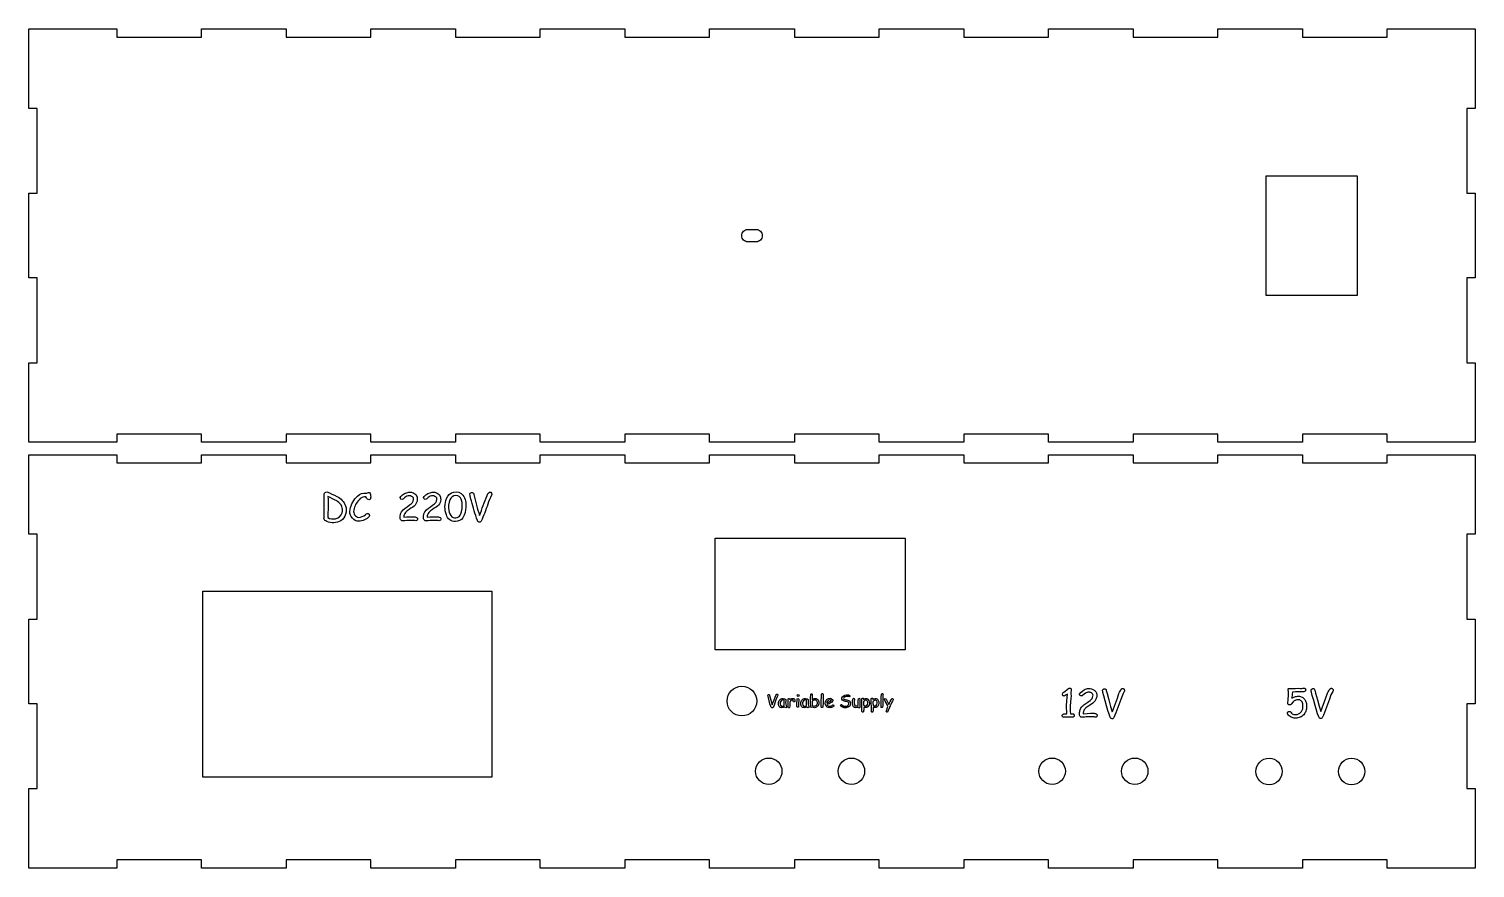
# Model space of a CAD drawing. Extents: x -478 to 225, y -249 to 254.
# Drawn here: x -478 to -128, y -249.2 to -46.2 of the extents above; entities that cross this region are included whole.
import ezdxf

# ---------------------------------------------------------------- set-up
doc = ezdxf.new("R2010")
doc.units = 0
doc.layers.add('Default_Layer', color=18, linetype='CONTINUOUS')

msp = doc.modelspace()

# ---------------------------------------------------------------- linework, layer by layer
at = {"layer": 'Default_Layer'}
for points in [[(-478, -146.24), (-478, -126.99), (-476, -126.99), (-476, -106.49), (-478, -106.49), (-478, -85.99), (-476, -85.99), (-476, -65.49), (-478, -65.49), (-478, -46.24), (-456.75, -46.24), (-456.75, -48.24), (-436.25, -48.24), (-436.25, -46.24), (-415.75, -46.24), (-415.75, -48.24), (-395.25, -48.24), (-395.25, -46.24), (-374.75, -46.24), (-374.75, -48.24), (-354.25, -48.24), (-354.25, -46.24), (-333.75, -46.24), (-333.75, -48.24), (-313.25, -48.24), (-313.25, -46.24), (-292.75, -46.24), (-292.75, -48.24), (-272.25, -48.24), (-272.25, -46.24), (-251.75, -46.24), (-251.75, -48.24), (-231.25, -48.24), (-231.25, -46.24), (-210.75, -46.24), (-210.75, -48.24), (-190.25, -48.24), (-190.25, -46.24), (-169.75, -46.24), (-169.75, -48.24), (-149.25, -48.24), (-149.25, -46.24), (-128, -46.24), (-128, -65.49), (-130, -65.49), (-130, -85.99), (-128, -85.99), (-128, -106.49), (-130, -106.49), (-130, -126.99), (-128, -126.99), (-128, -146.24), (-149.25, -146.24), (-149.25, -144.24), (-169.75, -144.24), (-169.75, -146.24), (-190.25, -146.24), (-190.25, -144.24), (-210.75, -144.24), (-210.75, -146.24), (-231.25, -146.24), (-231.25, -144.24), (-251.75, -144.24), (-251.75, -146.24), (-272.25, -146.24), (-272.25, -144.24), (-292.75, -144.24), (-292.75, -146.24), (-313.25, -146.24), (-313.25, -144.24), (-333.75, -144.24), (-333.75, -146.24), (-354.25, -146.24), (-354.25, -144.24), (-374.75, -144.24), (-374.75, -146.24), (-395.25, -146.24), (-395.25, -144.24), (-415.75, -144.24), (-415.75, -146.24), (-436.25, -146.24), (-436.25, -144.24), (-456.75, -144.24), (-456.75, -146.24), (-478, -146.24)], [(-178.54, -110.74), (-178.54, -81.74), (-156.54, -81.74), (-156.54, -110.74), (-178.54, -110.74)], [(-478, -249.24), (-478, -229.99), (-476, -229.99), (-476, -209.49), (-478, -209.49), (-478, -188.99), (-476, -188.99), (-476, -168.49), (-478, -168.49), (-478, -149.24), (-456.75, -149.24), (-456.75, -151.24), (-436.25, -151.24), (-436.25, -149.24), (-415.75, -149.24), (-415.75, -151.24), (-395.25, -151.24), (-395.25, -149.24), (-374.75, -149.24), (-374.75, -151.24), (-354.25, -151.24), (-354.25, -149.24), (-333.75, -149.24), (-333.75, -151.24), (-313.25, -151.24), (-313.25, -149.24), (-292.75, -149.24), (-292.75, -151.24), (-272.25, -151.24), (-272.25, -149.24), (-251.75, -149.24), (-251.75, -151.24), (-231.25, -151.24), (-231.25, -149.24), (-210.75, -149.24), (-210.75, -151.24), (-190.25, -151.24), (-190.25, -149.24), (-169.75, -149.24), (-169.75, -151.24), (-149.25, -151.24), (-149.25, -149.24), (-128, -149.24), (-128, -168.49), (-130, -168.49), (-130, -188.99), (-128, -188.99), (-128, -209.49), (-130, -209.49), (-130, -229.99), (-128, -229.99), (-128, -249.24), (-149.25, -249.24), (-149.25, -247.24), (-169.75, -247.24), (-169.75, -249.24), (-190.25, -249.24), (-190.25, -247.24), (-210.75, -247.24), (-210.75, -249.24), (-231.25, -249.24), (-231.25, -247.24), (-251.75, -247.24), (-251.75, -249.24), (-272.25, -249.24), (-272.25, -247.24), (-292.75, -247.24), (-292.75, -249.24), (-313.25, -249.24), (-313.25, -247.24), (-333.75, -247.24), (-333.75, -249.24), (-354.25, -249.24), (-354.25, -247.24), (-374.75, -247.24), (-374.75, -249.24), (-395.25, -249.24), (-395.25, -247.24), (-415.75, -247.24), (-415.75, -249.24), (-436.25, -249.24), (-436.25, -247.24), (-456.75, -247.24), (-456.75, -249.24), (-478, -249.24)], [(-311.94, -196.46), (-311.94, -169.46), (-265.94, -169.46), (-265.94, -196.46), (-311.94, -196.46)], [(-435.94, -227.24), (-435.94, -182.24), (-365.94, -182.24), (-365.94, -227.24), (-435.94, -227.24)], [(-435.94, -227.24), (-435.94, -182.24), (-365.94, -182.24), (-365.94, -227.24), (-435.94, -227.24)], [(-435.94, -227.24), (-435.94, -182.24), (-365.94, -182.24), (-365.94, -227.24), (-435.94, -227.24)], [(-225.44, -212.76), (-226.34, -212.76), (-227.24, -212.75), (-227.51, -212.74), (-227.68, -212.71), (-227.78, -212.66), (-227.85, -212.58), (-227.9, -212.49), (-227.91, -212.37), (-227.9, -212.26), (-227.87, -212.17), (-227.81, -212.09), (-227.73, -212.02), (-227.63, -211.97), (-227.51, -211.94), (-227.37, -211.92), (-227.2, -211.91), (-226.98, -211.91), (-226.8, -211.92), (-226.84, -211.28), (-226.88, -210.64), (-226.85, -209.92), (-226.77, -208.9), (-226.7, -207.89), (-226.68, -207.15), (-226.95, -207.36), (-227.17, -207.5), (-227.34, -207.59), (-227.45, -207.62), (-227.54, -207.61), (-227.62, -207.59), (-227.7, -207.54), (-227.77, -207.48), (-227.82, -207.41), (-227.86, -207.34), (-227.89, -207.26), (-227.9, -207.17), (-227.87, -207.06), (-227.8, -206.94), (-227.68, -206.8), (-227.51, -206.66), (-227.21, -206.43), (-226.82, -206.11), (-226.62, -205.93), (-226.43, -205.8), (-226.24, -205.73), (-226.06, -205.7), (-225.93, -205.72), (-225.83, -205.79), (-225.77, -205.9), (-225.75, -206.05), (-225.78, -206.36), (-225.81, -206.67), (-225.8, -207.12), (-225.78, -207.57), (-225.8, -208.22), (-225.89, -209.11), (-225.97, -210.01), (-225.99, -210.64), (-225.96, -211.28), (-225.92, -211.9), (-225.44, -211.89), (-225.35, -211.9), (-225.27, -211.92), (-225.2, -211.96), (-225.13, -212.01), (-225.08, -212.08), (-225.04, -212.15), (-225.01, -212.23), (-225, -212.32), (-225.01, -212.41), (-225.04, -212.49), (-225.08, -212.57), (-225.13, -212.63), (-225.2, -212.69), (-225.27, -212.72), (-225.35, -212.75), (-225.44, -212.76)], [(-219.9, -212.76), (-220.04, -212.74), (-220.22, -212.69), (-220.4, -212.64), (-220.53, -212.62), (-221.23, -212.65), (-221.92, -212.67), (-222.14, -212.69), (-222.45, -212.72), (-222.75, -212.75), (-222.97, -212.76), (-223.11, -212.75), (-223.25, -212.73), (-223.4, -212.71), (-223.51, -212.65), (-223.6, -212.56), (-223.66, -212.43), (-223.7, -212.21), (-223.72, -211.88), (-223.71, -211.63), (-223.68, -211.38), (-223.64, -211.15), (-223.57, -210.93), (-223.49, -210.73), (-223.39, -210.53), (-223.28, -210.35), (-223.14, -210.19), (-222.96, -210.01), (-222.66, -209.77), (-221.73, -209.1), (-221.19, -208.71), (-221, -208.55), (-220.86, -208.41), (-220.69, -208.18), (-220.57, -207.94), (-220.5, -207.68), (-220.47, -207.39), (-220.5, -207.25), (-220.57, -207.12), (-220.69, -207), (-220.85, -206.88), (-221.01, -206.79), (-221.18, -206.73), (-221.34, -206.69), (-221.5, -206.68), (-221.7, -206.69), (-221.9, -206.73), (-222.1, -206.81), (-222.29, -206.91), (-222.93, -207.42), (-223.11, -207.54), (-223.18, -207.57), (-223.25, -207.57), (-223.45, -207.55), (-223.53, -207.52), (-223.6, -207.48), (-223.65, -207.43), (-223.68, -207.37), (-223.7, -207.29), (-223.71, -207.2), (-223.7, -207.1), (-223.67, -207.01), (-223.61, -206.92), (-223.54, -206.84), (-223.05, -206.41), (-222.83, -206.25), (-222.62, -206.12), (-222.35, -205.98), (-222.07, -205.89), (-221.78, -205.83), (-221.5, -205.81), (-221.14, -205.83), (-220.8, -205.91), (-220.49, -206.03), (-220.19, -206.2), (-220.04, -206.32), (-219.91, -206.44), (-219.8, -206.58), (-219.71, -206.72), (-219.64, -206.86), (-219.59, -207.02), (-219.56, -207.18), (-219.55, -207.35), (-219.56, -207.58), (-219.58, -207.8), (-219.62, -208), (-219.68, -208.2), (-219.75, -208.39), (-219.84, -208.57), (-219.95, -208.75), (-220.08, -208.91), (-220.28, -209.12), (-220.53, -209.34), (-220.85, -209.58), (-221.23, -209.82), (-221.93, -210.29), (-222.17, -210.48), (-222.34, -210.63), (-222.46, -210.76), (-222.56, -210.9), (-222.65, -211.05), (-222.72, -211.21), (-222.77, -211.37), (-222.81, -211.53), (-222.83, -211.71), (-222.83, -211.89), (-221.9, -211.81), (-221.08, -211.77), (-220.53, -211.75), (-220.36, -211.76), (-220.2, -211.78), (-220.04, -211.82), (-219.88, -211.87), (-219.7, -211.96), (-219.58, -212.06), (-219.5, -212.18), (-219.48, -212.31), (-219.48, -212.39), (-219.51, -212.47), (-219.54, -212.55), (-219.6, -212.62), (-219.66, -212.68), (-219.73, -212.73), (-219.81, -212.75), (-219.9, -212.76)], [(-212.9, -206.55), (-213.16, -206.98), (-213.36, -207.43), (-213.7, -208.42), (-214.92, -211.71), (-215.15, -212.28), (-215.42, -212.84), (-215.5, -212.96), (-215.59, -213.04), (-215.7, -213.1), (-215.82, -213.11), (-215.98, -213.09), (-216.12, -213.02), (-216.23, -212.91), (-216.31, -212.76), (-216.59, -212), (-216.89, -211.08), (-217.2, -210.02), (-217.53, -208.8), (-217.88, -207.56), (-218.08, -206.78), (-218.13, -206.52), (-218.15, -206.33), (-218.14, -206.23), (-218.12, -206.15), (-218.07, -206.07), (-218.01, -206), (-217.94, -205.94), (-217.86, -205.91), (-217.78, -205.88), (-217.69, -205.87), (-217.53, -205.9), (-217.41, -205.97), (-217.31, -206.08), (-217.25, -206.25), (-217.08, -207.03), (-216.65, -208.57), (-216.22, -210.13), (-215.8, -211.47), (-215.77, -211.39), (-214.56, -208.11), (-214.18, -207.01), (-214.05, -206.69), (-213.91, -206.42), (-213.77, -206.18), (-213.63, -205.99), (-213.55, -205.91), (-213.47, -205.86), (-213.38, -205.82), (-213.28, -205.81), (-213.19, -205.82), (-213.11, -205.85), (-213.03, -205.89), (-212.96, -205.95), (-212.89, -206.02), (-212.85, -206.1), (-212.82, -206.19), (-212.81, -206.28), (-212.84, -206.42), (-212.9, -206.55)], [(-171.44, -212.97), (-171.75, -212.95), (-172.04, -212.91), (-172.3, -212.83), (-172.55, -212.73), (-172.78, -212.6), (-172.98, -212.43), (-173.16, -212.24), (-173.33, -212.02), (-173.39, -211.89), (-173.41, -211.77), (-173.4, -211.68), (-173.37, -211.6), (-173.33, -211.53), (-173.27, -211.46), (-173.2, -211.4), (-173.12, -211.36), (-173.04, -211.34), (-172.95, -211.33), (-172.86, -211.34), (-172.77, -211.38), (-172.68, -211.44), (-172.6, -211.53), (-172.39, -211.77), (-172.24, -211.9), (-172.08, -211.99), (-171.89, -212.05), (-171.68, -212.09), (-171.44, -212.1), (-171.25, -212.09), (-171.06, -212.06), (-170.89, -212.02), (-170.72, -211.95), (-170.56, -211.87), (-170.41, -211.76), (-170.27, -211.64), (-170.14, -211.5), (-170.02, -211.36), (-169.92, -211.2), (-169.84, -211.04), (-169.77, -210.88), (-169.72, -210.7), (-169.68, -210.52), (-169.65, -210.33), (-169.65, -210.13), (-169.66, -209.82), (-169.7, -209.54), (-169.77, -209.28), (-169.86, -209.06), (-169.94, -208.94), (-170.02, -208.83), (-170.12, -208.75), (-170.22, -208.67), (-170.33, -208.62), (-170.45, -208.57), (-170.59, -208.55), (-170.73, -208.54), (-170.96, -208.55), (-171.17, -208.57), (-171.35, -208.62), (-171.52, -208.67), (-171.64, -208.73), (-171.76, -208.81), (-172.01, -209.03), (-172.5, -209.57), (-172.6, -209.66), (-172.7, -209.72), (-172.81, -209.76), (-172.91, -209.77), (-173, -209.76), (-173.08, -209.74), (-173.15, -209.7), (-173.22, -209.65), (-173.27, -209.58), (-173.31, -209.5), (-173.34, -209.42), (-173.34, -209.33), (-173.27, -208.53), (-173.16, -207.35), (-173.12, -206.66), (-173.14, -206.49), (-173.2, -206.31), (-173.26, -206.15), (-173.28, -206.03), (-173.27, -205.97), (-173.25, -205.91), (-173.21, -205.87), (-173.16, -205.83), (-173.01, -205.77), (-172.8, -205.76), (-172.53, -205.78), (-172.26, -205.79), (-171.47, -205.77), (-170.68, -205.75), (-170.31, -205.76), (-169.94, -205.77), (-169.69, -205.74), (-169.45, -205.7), (-169.36, -205.71), (-169.28, -205.74), (-169.21, -205.78), (-169.14, -205.83), (-169.08, -205.9), (-169.03, -205.98), (-169.01, -206.05), (-169, -206.14), (-169.02, -206.26), (-169.07, -206.36), (-169.15, -206.45), (-169.27, -206.52), (-169.42, -206.57), (-169.6, -206.61), (-169.82, -206.64), (-170.07, -206.64), (-170.42, -206.63), (-170.68, -206.63), (-171.45, -206.64), (-172.21, -206.66), (-172.25, -207.14), (-172.38, -208.17), (-172.22, -208.05), (-172.04, -207.95), (-171.85, -207.87), (-171.66, -207.8), (-171.44, -207.74), (-171.22, -207.7), (-170.98, -207.68), (-170.73, -207.67), (-170.49, -207.69), (-170.26, -207.72), (-170.05, -207.78), (-169.85, -207.87), (-169.67, -207.98), (-169.5, -208.11), (-169.35, -208.27), (-169.21, -208.45), (-169.1, -208.62), (-169.01, -208.8), (-168.94, -209), (-168.88, -209.2), (-168.83, -209.42), (-168.79, -209.65), (-168.77, -210.13), (-168.78, -210.43), (-168.81, -210.72), (-168.87, -210.99), (-168.94, -211.25), (-169.04, -211.49), (-169.17, -211.72), (-169.31, -211.94), (-169.48, -212.14), (-169.67, -212.34), (-169.88, -212.5), (-170.1, -212.65), (-170.34, -212.76), (-170.59, -212.85), (-170.86, -212.92), (-171.14, -212.95), (-171.44, -212.97)], [(-162.42, -206.49), (-162.68, -206.92), (-162.88, -207.37), (-163.22, -208.36), (-164.44, -211.64), (-164.67, -212.21), (-164.94, -212.77), (-165.02, -212.89), (-165.11, -212.98), (-165.22, -213.03), (-165.34, -213.04), (-165.5, -213.02), (-165.64, -212.96), (-165.75, -212.85), (-165.83, -212.69), (-166.11, -211.93), (-166.41, -211.02), (-166.72, -209.95), (-167.05, -208.74), (-167.4, -207.49), (-167.6, -206.72), (-167.65, -206.45), (-167.67, -206.26), (-167.66, -206.17), (-167.64, -206.08), (-167.59, -206), (-167.53, -205.93), (-167.46, -205.88), (-167.38, -205.84), (-167.3, -205.81), (-167.21, -205.81), (-167.05, -205.83), (-166.93, -205.9), (-166.83, -206.02), (-166.77, -206.18), (-166.6, -206.96), (-166.17, -208.5), (-165.74, -210.07), (-165.32, -211.4), (-165.29, -211.33), (-164.08, -208.04), (-163.7, -206.94), (-163.57, -206.62), (-163.43, -206.35), (-163.29, -206.12), (-163.15, -205.92), (-163.07, -205.85), (-162.99, -205.79), (-162.9, -205.76), (-162.8, -205.74), (-162.71, -205.75), (-162.63, -205.78), (-162.55, -205.82), (-162.48, -205.88), (-162.41, -205.96), (-162.37, -206.03), (-162.34, -206.12), (-162.33, -206.21), (-162.36, -206.35), (-162.42, -206.49)]]:
    msp.add_lwpolyline(points, close=True, dxfattribs=at)
for points in [[(-304, -97.74), (-304.15, -97.73), (-304.3, -97.71), (-304.58, -97.62), (-304.84, -97.48), (-305.06, -97.3), (-305.24, -97.08), (-305.38, -96.82), (-305.47, -96.54), (-305.49, -96.39), (-305.5, -96.24), (-305.49, -96.08), (-305.47, -95.94), (-305.38, -95.65), (-305.24, -95.4), (-305.06, -95.18), (-304.84, -94.99), (-304.58, -94.86), (-304.3, -94.77), (-304.15, -94.75), (-304, -94.74)], [(-304, -94.74), (-302, -94.74)], [(-302, -97.74), (-304, -97.74)], [(-302, -94.74), (-301.85, -94.75), (-301.7, -94.77), (-301.42, -94.86), (-301.16, -94.99), (-300.94, -95.18), (-300.76, -95.4), (-300.62, -95.65), (-300.53, -95.94), (-300.51, -96.08), (-300.5, -96.24), (-300.51, -96.39), (-300.53, -96.54), (-300.62, -96.82), (-300.76, -97.08), (-300.94, -97.3), (-301.16, -97.48), (-301.42, -97.62), (-301.7, -97.71), (-301.85, -97.73), (-302, -97.74)]]:
    msp.add_lwpolyline(points, dxfattribs=at)
for points in [[(-402.54, -165.21, -0.241836), (-405.89, -165.37, 0.025753), (-406.36, -165.19, -0.290969), (-406.57, -164.45, 0.014213), (-406.54, -158.8, -0.412026), (-405.9, -158.23, -0.020898), (-403.45, -159.33, -0.185908), (-401.36, -161.63, -0.332169), (-402.54, -165.21)], [(-403.49, -160.42, 0.020903), (-405.62, -159.38, -0.015752), (-405.66, -164.45, 0.190877), (-403.81, -164.72, 0.297141), (-402.22, -163.28, 0.343342), (-403.3, -160.58), (-403.49, -160.42)], [(-395.74, -160.17, -0.285116), (-396.27, -159.64, 0.302496), (-396.78, -159.43, 0.222487), (-398.09, -160.15, 0.154151), (-399.38, -162.64, 0.456973), (-398.16, -164.41, 0.162977), (-396.56, -163.77, -0.174491), (-395.92, -163.47, -0.327473), (-395.55, -163.93, -0.327473), (-395.87, -164.42, -0.223345), (-398.59, -165.29, -0.3881), (-400.29, -162.5, -0.160541), (-398.48, -159.24, -0.245192), (-396.36, -158.54, 0.353528), (-396.07, -158.49, -0.312887), (-395.59, -158.41, -0.312887), (-395.35, -158.84, -0.136181), (-395.37, -159.95, -0.247946), (-395.74, -160.17)], [(-384.33, -165.25, 0.086774), (-385.5, -165.13, -0.010657), (-387.54, -165.23, -0.426659), (-388.12, -164.75, -0.242248), (-387.44, -162.56, -0.006448), (-385.51, -161.1, 0.321559), (-384.96, -159.66, 0.455381), (-386.99, -159.62, -0.150982), (-387.72, -160.06, -0.319301), (-388.1, -159.81, -0.319301), (-387.99, -159.36, -0.186581), (-386.02, -158.3, -0.319429), (-384.06, -159.4, -0.326337), (-385.08, -161.91, 0.047399), (-386.84, -163.21, 0.178035), (-387.26, -164.38, -0.054866), (-384.56, -164.29, -0.325848), (-383.9, -164.79, -0.37859), (-384.33, -165.25)], [(-378.68, -165.25, 0.086774), (-379.85, -165.13, -0.010657), (-381.89, -165.23, -0.426659), (-382.47, -164.75, -0.242248), (-381.79, -162.56, -0.006448), (-379.85, -161.1, 0.321559), (-379.31, -159.66, 0.455381), (-381.34, -159.62, -0.150982), (-382.07, -160.06, -0.319301), (-382.45, -159.81, -0.319301), (-382.34, -159.36, -0.186581), (-380.37, -158.3, -0.319429), (-378.41, -159.4, -0.326337), (-379.43, -161.91, 0.047399), (-381.19, -163.21, 0.178035), (-381.61, -164.38, -0.054866), (-378.91, -164.29, -0.325848), (-378.25, -164.79, -0.37859), (-378.68, -165.25)], [(-374.82, -165.41, -0.333013), (-376.97, -163.8, -0.181486), (-376.94, -159.84, -0.245091), (-375.18, -158.27, -0.290856), (-372.97, -159.05, -0.19046), (-372.27, -161.89, -0.142362), (-372.97, -164.5, -0.238582), (-374.77, -165.41), (-374.82, -165.41)], [(-374.68, -159.08, 0.289697), (-376.11, -160.13, 0.149375), (-376.35, -162.72, 0.188585), (-375.63, -164.27, 0.518043), (-373.48, -163.52, 0.162351), (-373.37, -160.03, 0.311103), (-374.64, -159.09), (-374.68, -159.08)], [(-366.03, -159.04, 0.055016), (-366.94, -161.21, -0.025709), (-368.56, -165.35, -0.313367), (-369.08, -165.57, -0.313367), (-369.47, -165.15, -0.017193), (-370.91, -160.41, -0.076273), (-371.26, -158.73, -0.388382), (-370.73, -158.38, -0.388382), (-370.34, -158.88, 0.020088), (-368.93, -163.95, -0.006444), (-367.13, -159.11, -0.190272), (-366.52, -158.33, -0.31615), (-366.02, -158.51, -0.31615), (-366.03, -159.04)], [(-296.78, -207.51, 0.030021), (-297.58, -209.55, -0.105634), (-298.03, -210.49, -0.4771), (-298.41, -210.15, -0.043502), (-299.18, -207.38, -0.398428), (-298.93, -207.22, -0.398428), (-298.75, -207.46, 0.014541), (-298.11, -209.76, -0.030402), (-297.16, -207.33, -0.414214), (-296.9, -207.18, -0.414214), (-296.76, -207.44), (-296.78, -207.51)], [(-294.81, -210.49, 0.041507), (-295.12, -210.26, -0.399559), (-296.45, -210.13, -0.385741), (-296.07, -208.37, -0.365178), (-294.81, -208.45, -0.190569), (-294.82, -208.78, 0.144542), (-294.62, -210.3, -0.292523), (-294.81, -210.49)], [(-295.25, -209.05, 0.090562), (-295.22, -208.62, 0.408293), (-296.09, -209, 0.366329), (-295.96, -210.04, 0.371473), (-295.18, -209.85), (-295.25, -209.05)], [(-292.64, -208.82, -0.32561), (-292.75, -209.04, -0.32561), (-292.99, -209, -0.077321), (-293.04, -208.55, 0.335281), (-293.87, -209.22, -0.051892), (-293.91, -210.4, -0.384979), (-294.18, -210.45, -0.384979), (-294.26, -210.18, -0.042146), (-294.21, -208.28, -0.342157), (-293.96, -208.25, -0.342157), (-293.87, -208.48, 0.361826), (-293.88, -208.52, 0.361826), (-293.84, -208.53, -0.308694), (-292.79, -208.23, -0.22591), (-292.64, -208.82)], [(-291.73, -209.41, -0.081636), (-291.76, -210.28, -0.353344), (-292.05, -210.29, -0.353344), (-292.12, -210.01, -0.059308), (-292.05, -208.33, -0.386194), (-291.77, -208.28, -0.386194), (-291.69, -208.56), (-291.73, -209.41)], [(-291.82, -207.72, -0.408746), (-292.06, -207.48, -0.408746), (-291.82, -207.24, -0.406896), (-291.58, -207.48, -0.406896), (-291.82, -207.72)], [(-289.4, -210.49, 0.041507), (-289.71, -210.26, -0.399559), (-291.04, -210.13, -0.385741), (-290.66, -208.37, -0.365178), (-289.4, -208.45, -0.190569), (-289.4, -208.78, 0.144542), (-289.21, -210.3, -0.292523), (-289.4, -210.49)], [(-289.83, -209.05, 0.090562), (-289.81, -208.62, 0.408293), (-290.68, -209, 0.366329), (-290.54, -210.04, 0.371473), (-289.77, -209.85), (-289.83, -209.05)], [(-287.88, -210.44), (-288.47, -210.33, -0.368046), (-288.74, -210.35, -0.368046), (-288.8, -210.09, -0.022962), (-288.78, -207.3, -0.371005), (-288.65, -207.1, -0.371005), (-288.44, -207.2, -0.015037), (-288.45, -208.42, -0.58705), (-286.85, -209.02, -0.486491), (-287.88, -210.44)], [(-287.8, -208.57, 0.207071), (-288.45, -208.89, 0.061786), (-288.42, -209.9, 0.302169), (-287.44, -209.88, 0.53171), (-287.59, -208.61), (-287.8, -208.57)], [(-285.8, -208.72, -0.039369), (-285.88, -210.32, -0.401733), (-286.15, -210.41, -0.401733), (-286.25, -210.13, -0.014995), (-286.15, -207.13, -0.399671), (-285.88, -207.04, -0.399671), (-285.78, -207.32), (-285.8, -208.72)], [(-284.19, -210.45, -0.339113), (-285.23, -209.75, -0.276746), (-284.79, -208.37, -0.401085), (-283.47, -208.5, -0.435679), (-283.8, -209.2, -0.012694), (-284.88, -209.73, 0.463893), (-283.44, -209.75, -0.400009), (-283.2, -209.91, -0.400009), (-283.35, -210.16, -0.145857), (-284.19, -210.45)], [(-284.24, -208.56, 0.331561), (-284.88, -209.21), (-284.92, -209.34, 0.031745), (-283.74, -208.72, 0.134843), (-284.24, -208.56)], [(-281.57, -209.84, -0.328427), (-281.37, -209.66, -0.328427), (-281.15, -209.79, 0.287232), (-280.33, -210.07, 0.345931), (-279.53, -209.51, 0.389225), (-280.08, -208.94, -0.128072), (-281.13, -208.66, -0.466818), (-280.91, -207.63, -0.327475), (-279.28, -207.54, -0.306834), (-279.36, -207.76, -0.306834), (-279.59, -207.76, 0.266272), (-280.71, -207.97, 0.653731), (-280.62, -208.45, -0.039068), (-279.56, -208.69, -0.303799), (-279.13, -209.58, -0.303799), (-279.78, -210.32, -0.300524), (-281.47, -210.11, -0.120482), (-281.57, -209.84)], [(-276.91, -209.14, -0.032367), (-276.92, -210.38, -0.349482), (-277.13, -210.5, -0.349482), (-277.3, -210.32, -0.305263), (-278.43, -210.25, -0.176578), (-278.63, -209.48, -0.121073), (-278.54, -208.18, -0.31861), (-278.27, -208.22, -0.31861), (-278.21, -208.48, 0.119666), (-278.15, -209.97, 0.170374), (-277.32, -209.95, -0.056378), (-277.25, -208.26, -0.395614), (-276.96, -208.2, -0.395614), (-276.88, -208.48), (-276.91, -209.14)], [(-275.51, -210.43, 0.152246), (-275.97, -210.38, -0.062384), (-276.02, -211.46, -0.381215), (-276.3, -211.51, -0.381215), (-276.38, -211.23), (-276.42, -208.35, -0.400418), (-276.28, -208.1, -0.400418), (-276.03, -208.23, -0.129216), (-276.03, -208.46, -0.327808), (-274.93, -208.36, -0.254859), (-274.65, -209.76, -0.328437), (-275.51, -210.43)], [(-275.37, -208.63, 0.241466), (-275.99, -208.96, 0.06212), (-275.94, -209.93, 0.273738), (-275.19, -209.88, 0.285541), (-275.09, -208.81, 0.219135), (-275.37, -208.63)], [(-273.24, -210.43, 0.152246), (-273.7, -210.38, -0.062384), (-273.74, -211.46, -0.381215), (-274.03, -211.51, -0.381215), (-274.11, -211.23), (-274.14, -208.35, -0.400418), (-274.01, -208.1, -0.400418), (-273.75, -208.23, -0.129216), (-273.76, -208.46, -0.327808), (-272.66, -208.36, -0.254859), (-272.37, -209.76, -0.328437), (-273.24, -210.43)], [(-273.09, -208.63, 0.241466), (-273.72, -208.96, 0.06212), (-273.67, -209.93, 0.273738), (-272.92, -209.88, 0.285541), (-272.82, -208.81, 0.219135), (-273.09, -208.63)], [(-271.32, -208.72, -0.039369), (-271.4, -210.32, -0.401733), (-271.68, -210.41, -0.401733), (-271.77, -210.13, -0.014995), (-271.68, -207.13, -0.399671), (-271.4, -207.04, -0.399671), (-271.3, -207.32), (-271.32, -208.72)], [(-268.86, -208.5, 0.005596), (-270.2, -211.52, -0.343173), (-270.47, -211.46, -0.343173), (-270.48, -211.19), (-270.09, -210.13, -0.014828), (-270.97, -208.41, -0.36159), (-270.76, -208.22, -0.36159), (-270.53, -208.4, -0.032532), (-269.85, -209.67, -0.053662), (-269.15, -208.22, -0.312306), (-268.91, -208.26, -0.312306), (-268.86, -208.5)]]:
    msp.add_lwpolyline(points, format="xyb", close=True, dxfattribs=at)
for centre, radius in [((-305.44, -208.84), 3.6), ((-298.94, -225.82), 3.2), ((-278.94, -225.82), 3.2), ((-230.36, -225.82), 3.2), ((-230.36, -225.82), 3.2), ((-230.36, -225.82), 3.2), ((-230.36, -225.82), 3.2), ((-210.36, -225.82), 3.2), ((-210.36, -225.82), 3.2), ((-177.87, -225.88), 3.2), ((-177.87, -225.88), 3.2), ((-157.87, -225.88), 3.2)]:
    msp.add_circle(centre, radius, dxfattribs=at)

doc.saveas('drawing.dxf')
